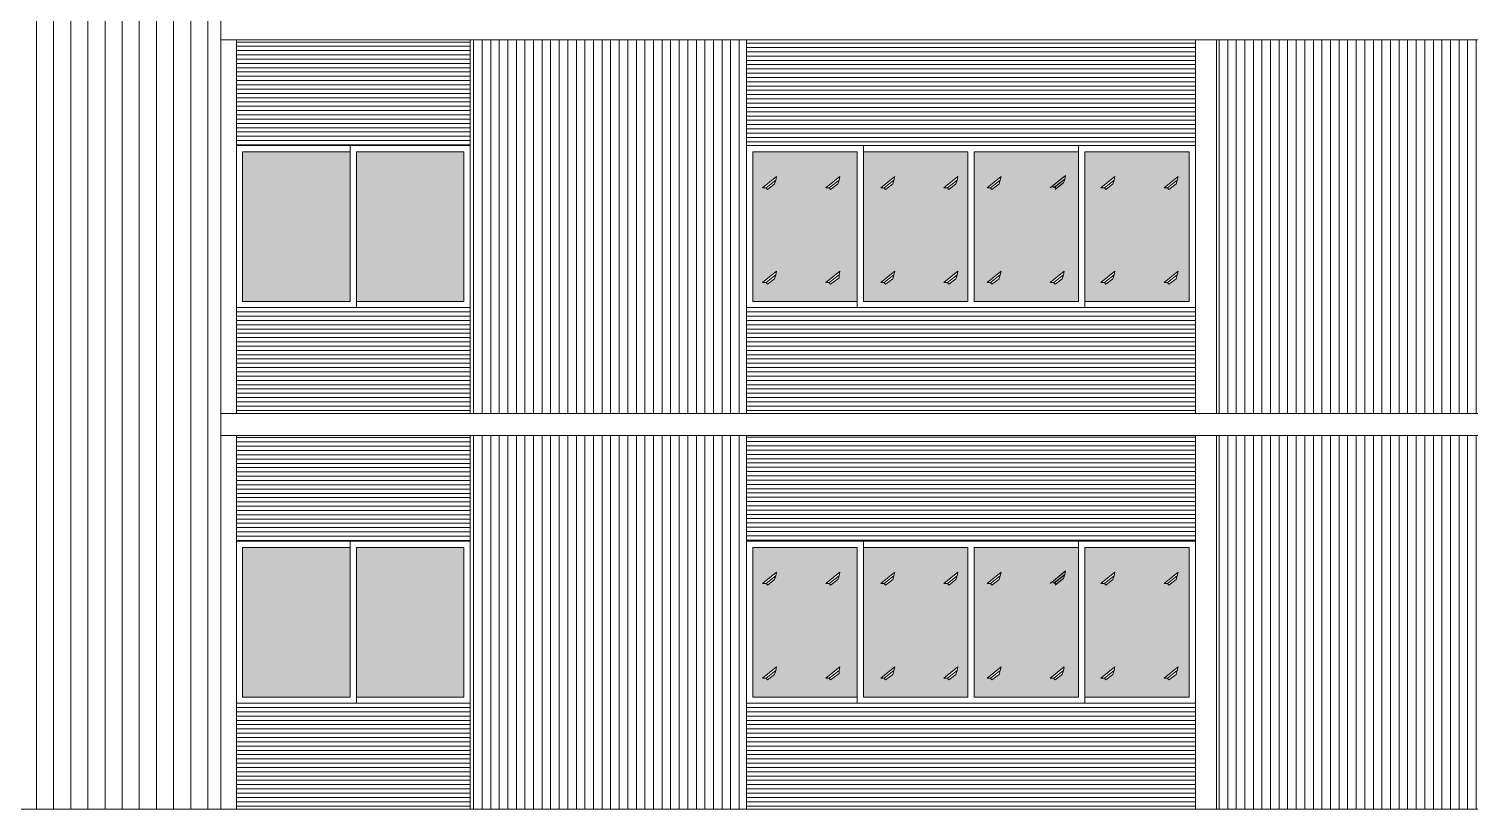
# Model space of a CAD drawing. Header units: inches. Extents: x -250485 to 735580, y -140410 to 288049.
# Drawn here: x 54429.7 to 54892.2, y 21364.2 to 21614.7 of the extents above; entities that cross this region are included whole.
import ezdxf

# ---------------------------------------------------------------- set-up
doc = ezdxf.new("R2010")
doc.units = ezdxf.units.IN
doc.header["$MEASUREMENT"] = 0
for name, color, linetype, lineweight in [('DIM_WORKING', 7, 'Continuous', 0), ('FIX', 251, 'Continuous', 0), ('Layer1', 134, 'Continuous', 0), ('MAN', 215, 'Continuous', 0), ('Win', 5, 'Continuous', 0), ('window', 140, 'Continuous', 0)]:
    doc.layers.add(name, color=color, linetype=linetype, lineweight=lineweight)
pattern_1 = [(0, (44301.1029, 24567.6577), (4e-16, 1.375), [])]
pattern_2 = [(0, (46573.8017, 18050.0382), (4e-16, 1.375), [])]
pattern_3 = [(270, (44301.1029, 24567.6577), (2.75, -7e-16), [])]
pattern_4 = [(0, (46573.8017, 18177.0382), (4e-16, 1.375), [])]

msp = doc.modelspace()

# ---------------------------------------------------------------- hatches: boundary and pattern name
at = {"layer": 'DIM_WORKING', "ltscale": 30}
h = msp.add_hatch(color=256, dxfattribs=at)
h.set_gradient(color1=(191, 203, 212), one_color=1, tint=1, name='CURVED')
h.paths.add_polyline_path([(54532.75, 21575.15), (54498.25, 21575.15), (54498.25, 21527.15), (54532.75, 21527.15)])
h.paths.add_polyline_path([(54569.25, 21575.15), (54534.75, 21575.15), (54534.75, 21527.15), (54569.25, 21527.15)])
h = msp.add_hatch(color=256, dxfattribs=at)
h.set_gradient(color1=(191, 203, 212), one_color=1, tint=1, name='CURVED')
h.paths.add_polyline_path([(54695.5, 21575.15), (54662, 21575.15), (54662, 21527.15), (54695.5, 21527.15)])
h.paths.add_polyline_path([(54685.4, 21563.61), (54689.88, 21567.27), (54689.64, 21566.1), (54689.24, 21564.87), (54686.95, 21563.07), (54686.5, 21563.63)], flags=16)
h.paths.add_polyline_path([(54668.97, 21564.87), (54666.68, 21563.07), (54666.24, 21563.63), (54665.13, 21563.61), (54669.61, 21567.27), (54669.37, 21566.1)], flags=16)
h.paths.add_polyline_path([(54689.88, 21536.83), (54689.64, 21535.66), (54689.64, 21534.74), (54689.24, 21534.43), (54686.95, 21532.63), (54686.51, 21533.2), (54685.43, 21533.2)], flags=16)
h.paths.add_polyline_path([(54669.61, 21536.83), (54669.37, 21535.66), (54668.97, 21534.43), (54666.68, 21532.63), (54666.24, 21533.19), (54665.13, 21533.17)], flags=16)
h.paths.add_polyline_path([(54697.5, 21527.15), (54731, 21527.15), (54731, 21575.15), (54697.5, 21575.15)])
h.paths.add_polyline_path([(54704.59, 21563.07), (54704.15, 21563.63), (54703.04, 21563.61), (54707.52, 21567.27), (54707.28, 21566.1), (54706.89, 21564.87)], flags=16)
h.paths.add_polyline_path([(54707.52, 21536.83), (54707.28, 21535.66), (54706.89, 21534.43), (54704.59, 21532.63), (54704.15, 21533.19), (54703.04, 21533.17)], flags=16)
h.paths.add_polyline_path([(54723.31, 21563.61), (54727.79, 21567.27), (54727.55, 21566.1), (54727.15, 21564.87), (54724.86, 21563.07), (54724.42, 21563.63)], flags=16)
h.paths.add_polyline_path([(54723.31, 21533.17), (54727.79, 21536.83), (54727.55, 21535.66), (54727.15, 21534.43), (54724.86, 21532.63), (54724.42, 21533.19)], flags=16)
h.paths.add_polyline_path([(54733, 21527.15), (54766.5, 21527.15), (54766.5, 21575.15), (54733, 21575.15)])
h.paths.add_polyline_path([(54741.62, 21536.83), (54741.37, 21535.66), (54740.98, 21534.43), (54738.68, 21532.63), (54738.24, 21533.19), (54737.13, 21533.17)], flags=16)
h.paths.add_polyline_path([(54738.68, 21563.07), (54738.24, 21563.63), (54737.13, 21563.61), (54741.62, 21567.27), (54741.37, 21566.1), (54740.98, 21564.87)], flags=16)
h.paths.add_polyline_path([(54761.66, 21565.21), (54759.36, 21563.4), (54758.95, 21563.07), (54761.24, 21564.87)], flags=16)
h.paths.add_polyline_path([(54757.4, 21533.17), (54761.88, 21536.83), (54761.64, 21535.66), (54761.24, 21534.43), (54758.95, 21532.63), (54758.51, 21533.19)], flags=16)
h.paths.add_polyline_path([(54802, 21575.15), (54768.5, 21575.15), (54768.5, 21527.15), (54802, 21527.15)])
h.paths.add_polyline_path([(54778.16, 21536.83), (54777.92, 21535.66), (54777.52, 21534.43), (54775.23, 21532.63), (54774.78, 21533.19), (54773.68, 21533.17)], flags=16)
h.paths.add_polyline_path([(54798.43, 21536.83), (54798.19, 21535.66), (54797.79, 21534.43), (54795.5, 21532.63), (54795.05, 21533.19), (54793.95, 21533.17)], flags=16)
h.paths.add_polyline_path([(54793.95, 21563.61), (54798.43, 21567.27), (54798.19, 21566.1), (54797.79, 21564.87), (54795.5, 21563.07), (54795.05, 21563.63)], flags=16)
h.paths.add_polyline_path([(54775.23, 21563.07), (54774.78, 21563.63), (54773.68, 21563.61), (54778.16, 21567.27), (54777.92, 21566.1), (54777.52, 21564.87)], flags=16)
h = msp.add_hatch(color=256, dxfattribs=at)
h.set_gradient(color1=(191, 203, 212), one_color=1, tint=1, name='CURVED')
h.paths.add_polyline_path([(54532.75, 21448.15), (54498.25, 21448.15), (54498.25, 21400.15), (54532.75, 21400.15)])
h.paths.add_polyline_path([(54569.25, 21448.15), (54534.75, 21448.15), (54534.75, 21400.15), (54569.25, 21400.15)])
h = msp.add_hatch(color=256, dxfattribs=at)
h.set_gradient(color1=(191, 203, 212), one_color=1, tint=1, name='CURVED')
h.paths.add_polyline_path([(54695.5, 21448.15), (54662, 21448.15), (54662, 21400.15), (54695.5, 21400.15)])
h.paths.add_polyline_path([(54685.4, 21436.61), (54689.88, 21440.27), (54689.64, 21439.1), (54689.24, 21437.87), (54686.95, 21436.07), (54686.5, 21436.63)], flags=16)
h.paths.add_polyline_path([(54668.97, 21437.87), (54666.68, 21436.07), (54666.24, 21436.63), (54665.13, 21436.61), (54669.61, 21440.27), (54669.37, 21439.1)], flags=16)
h.paths.add_polyline_path([(54689.88, 21409.83), (54689.64, 21408.66), (54689.64, 21407.74), (54689.24, 21407.43), (54686.95, 21405.63), (54686.51, 21406.2), (54685.43, 21406.2)], flags=16)
h.paths.add_polyline_path([(54669.61, 21409.83), (54669.37, 21408.66), (54668.97, 21407.43), (54666.68, 21405.63), (54666.24, 21406.19), (54665.13, 21406.17)], flags=16)
h.paths.add_polyline_path([(54697.5, 21400.15), (54731, 21400.15), (54731, 21448.15), (54697.5, 21448.15)])
h.paths.add_polyline_path([(54704.59, 21436.07), (54704.15, 21436.63), (54703.04, 21436.61), (54707.52, 21440.27), (54707.28, 21439.1), (54706.89, 21437.87)], flags=16)
h.paths.add_polyline_path([(54707.52, 21409.83), (54707.28, 21408.66), (54706.89, 21407.43), (54704.59, 21405.63), (54704.15, 21406.19), (54703.04, 21406.17)], flags=16)
h.paths.add_polyline_path([(54723.31, 21436.61), (54727.79, 21440.27), (54727.55, 21439.1), (54727.15, 21437.87), (54724.86, 21436.07), (54724.42, 21436.63)], flags=16)
h.paths.add_polyline_path([(54723.31, 21406.17), (54727.79, 21409.83), (54727.55, 21408.66), (54727.15, 21407.43), (54724.86, 21405.63), (54724.42, 21406.19)], flags=16)
h.paths.add_polyline_path([(54733, 21400.15), (54766.5, 21400.15), (54766.5, 21448.15), (54733, 21448.15)])
h.paths.add_polyline_path([(54741.62, 21409.83), (54741.37, 21408.66), (54740.98, 21407.43), (54738.68, 21405.63), (54738.24, 21406.19), (54737.13, 21406.17)], flags=16)
h.paths.add_polyline_path([(54738.68, 21436.07), (54738.24, 21436.63), (54737.13, 21436.61), (54741.62, 21440.27), (54741.37, 21439.1), (54740.98, 21437.87)], flags=16)
h.paths.add_polyline_path([(54761.66, 21438.21), (54759.36, 21436.4), (54758.95, 21436.07), (54761.24, 21437.87)], flags=16)
h.paths.add_polyline_path([(54757.4, 21406.17), (54761.88, 21409.83), (54761.64, 21408.66), (54761.24, 21407.43), (54758.95, 21405.63), (54758.51, 21406.19)], flags=16)
h.paths.add_polyline_path([(54802, 21448.15), (54768.5, 21448.15), (54768.5, 21400.15), (54802, 21400.15)])
h.paths.add_polyline_path([(54778.16, 21409.83), (54777.92, 21408.66), (54777.52, 21407.43), (54775.23, 21405.63), (54774.78, 21406.19), (54773.68, 21406.17)], flags=16)
h.paths.add_polyline_path([(54798.43, 21409.83), (54798.19, 21408.66), (54797.79, 21407.43), (54795.5, 21405.63), (54795.05, 21406.19), (54793.95, 21406.17)], flags=16)
h.paths.add_polyline_path([(54793.95, 21436.61), (54798.43, 21440.27), (54798.19, 21439.1), (54797.79, 21437.87), (54795.5, 21436.07), (54795.05, 21436.63)], flags=16)
h.paths.add_polyline_path([(54775.23, 21436.07), (54774.78, 21436.63), (54773.68, 21436.61), (54778.16, 21440.27), (54777.92, 21439.1), (54777.52, 21437.87)], flags=16)
at = {"layer": 'FIX', "ltscale": 30}
h = msp.add_hatch(dxfattribs=at)
h.set_pattern_fill('ANSI31', color=256, scale=44, angle=225, style=0)
h.set_pattern_definition([(270, (44301.103, 24567.658), (5.5, -1e-15), [])])
h.paths.add_polyline_path([(54491.25, 22119.15), (54297.75, 22119.15), (54297.75, 21999.15), (54297.75, 21872.15), (54297.75, 21745.15), (54297.75, 21618.15), (54297.75, 21491.15), (54297.75, 21364.15), (54491.25, 21364.15), (54491.25, 21491.15), (54491.25, 21618.15), (54491.25, 21745.15), (54491.25, 21872.15), (54491.25, 21999.15)])
h = msp.add_hatch(dxfattribs=at)
h.set_pattern_fill('ANSI31', color=256, scale=11, angle=315, style=0)
h.set_pattern_definition(pattern_4)
h.paths.add_polyline_path([(54571.25, 21611.15), (54496.25, 21611.15), (54496.25, 21577.15), (54571.25, 21577.15)])
h = msp.add_hatch(dxfattribs=at)
h.set_pattern_fill('ANSI31', color=256, scale=11, angle=315, style=0)
h.set_pattern_definition(pattern_1)
h.paths.add_polyline_path([(54804, 21611.15), (54660, 21611.15), (54660, 21577.15), (54804, 21577.15)])
h = msp.add_hatch(dxfattribs=at)
h.set_pattern_fill('ANSI31', color=256, scale=11, angle=315, style=0)
h.set_pattern_definition(pattern_4)
h.paths.add_polyline_path([(54571.25, 21525.15), (54496.25, 21525.15), (54496.25, 21491.15), (54571.25, 21491.15)])
h = msp.add_hatch(dxfattribs=at)
h.set_pattern_fill('ANSI31', color=256, scale=11, angle=315, style=0)
h.set_pattern_definition(pattern_4)
h.paths.add_polyline_path([(54804, 21525.15), (54660, 21525.15), (54660, 21491.15), (54804, 21491.15)])
h = msp.add_hatch(dxfattribs=at)
h.set_pattern_fill('ANSI31', color=256, scale=11, angle=315, style=0)
h.set_pattern_definition(pattern_2)
h.paths.add_polyline_path([(54571.25, 21484.15), (54496.25, 21484.15), (54496.25, 21450.15), (54571.25, 21450.15)])
h = msp.add_hatch(dxfattribs=at)
h.set_pattern_fill('ANSI31', color=256, scale=11, angle=315, style=0)
h.set_pattern_definition(pattern_1)
h.paths.add_polyline_path([(54804, 21484.15), (54660, 21484.15), (54660, 21450.15), (54804, 21450.15)])
h = msp.add_hatch(dxfattribs=at)
h.set_pattern_fill('ANSI31', color=256, scale=11, angle=315, style=0)
h.set_pattern_definition(pattern_2)
h.paths.add_polyline_path([(54571.25, 21398.15), (54496.25, 21398.15), (54496.25, 21364.15), (54571.25, 21364.15)])
h = msp.add_hatch(dxfattribs=at)
h.set_pattern_fill('ANSI31', color=256, scale=11, angle=315, style=0)
h.set_pattern_definition(pattern_2)
h.paths.add_polyline_path([(54804, 21398.15), (54660, 21398.15), (54660, 21364.15), (54804, 21364.15)])
at = {"layer": 'MAN', "ltscale": 30}
h = msp.add_hatch(dxfattribs=at)
h.set_pattern_fill('ANSI31', color=256, scale=22, angle=225, style=0)
h.set_pattern_definition(pattern_3)
h.paths.add_polyline_path([(54660, 21611.15), (54571.25, 21611.15), (54571.25, 21491.15), (54660, 21491.15)])
h = msp.add_hatch(dxfattribs=at)
h.set_pattern_fill('ANSI31', color=256, scale=22, angle=225, style=0)
h.set_pattern_definition(pattern_3)
h.paths.add_polyline_path([(54899.5, 21611.15), (54810.75, 21611.15), (54810.75, 21491.15), (54899.5, 21491.15)])
h = msp.add_hatch(dxfattribs=at)
h.set_pattern_fill('ANSI31', color=256, scale=22, angle=225, style=0)
h.set_pattern_definition(pattern_3)
h.paths.add_polyline_path([(54660, 21484.15), (54571.25, 21484.15), (54571.25, 21364.15), (54660, 21364.15)])
h = msp.add_hatch(dxfattribs=at)
h.set_pattern_fill('ANSI31', color=256, scale=22, angle=225, style=0)
h.set_pattern_definition(pattern_3)
h.paths.add_polyline_path([(54899.5, 21484.15), (54810.75, 21484.15), (54810.75, 21364.15), (54899.5, 21364.15)])

# ---------------------------------------------------------------- linework, layer by layer
at = {"layer": 'DIM_WORKING', "ltscale": 30}
for points in [[(54804, 21577.15), (54660, 21577.15), (54660, 21525.15), (54804, 21525.15)], [(54804, 21450.15), (54660, 21450.15), (54660, 21398.15), (54804, 21398.15)]]:
    msp.add_lwpolyline(points, close=True, dxfattribs=at)
msp.add_lwpolyline([(54297.75, 21364.15), (55750, 21364.15)], dxfattribs=at)
at = {"layer": 'FIX', "ltscale": 30}
for p, q in [((54491.25, 21491.15), (54491.25, 21618.15)), ((54496.25, 21491.15), (54496.25, 21611.15)), ((54571.25, 21491.15), (54571.25, 21611.15)), ((54660, 21491.15), (54660, 21611.15)), ((54804, 21491.15), (54804, 21611.15)), ((54810.75, 21491.15), (54810.75, 21611.15)), ((54491.25, 21364.15), (54491.25, 21491.15)), ((54496.25, 21364.15), (54496.25, 21484.15)), ((54571.25, 21364.15), (54571.25, 21484.15)), ((54660, 21364.15), (54660, 21484.15)), ((54804, 21364.15), (54804, 21484.15)), ((54810.75, 21364.15), (54810.75, 21484.15))]:
    msp.add_line(p, q, dxfattribs=at)
for points in [[(54496.25, 21577.15), (54571.25, 21577.15)], [(54660, 21577.15), (54804, 21577.15)], [(54496.25, 21525.15), (54571.25, 21525.15)], [(54660, 21525.15), (54804, 21525.15)], [(54491.25, 21491.15), (55786, 21491.15)], [(54496.25, 21450.15), (54571.25, 21450.15)], [(54660, 21450.15), (54804, 21450.15)], [(54496.25, 21398.15), (54571.25, 21398.15)], [(54660, 21398.15), (54804, 21398.15)], [(54297.75, 21364.15), (55786, 21364.15)]]:
    msp.add_lwpolyline(points, dxfattribs=at)
at = {"layer": 'Layer1', "ltscale": 30}
for p, q in [((54757.81, 21563.95), (54762.3, 21567.61)), ((54762.3, 21567.61), (54762.05, 21566.44)), ((54665.13, 21563.61), (54669.61, 21567.27)), ((54666.24, 21563.63), (54665.13, 21563.61)), ((54666.24, 21563.64), (54669.37, 21566.1)), ((54666.68, 21563.07), (54666.24, 21563.63)), ((54666.68, 21563.07), (54668.97, 21564.87)), ((54669.37, 21566.1), (54668.97, 21564.87)), ((54669.61, 21567.27), (54669.37, 21566.1)), ((54685.4, 21563.61), (54689.88, 21567.27)), ((54685.4, 21563.61), (54689.88, 21567.27)), ((54686.5, 21563.63), (54685.4, 21563.61)), ((54686.95, 21563.07), (54686.5, 21563.63)), ((54686.51, 21563.64), (54689.64, 21566.1)), ((54686.51, 21563.64), (54689.64, 21566.1)), ((54686.95, 21563.07), (54689.24, 21564.87)), ((54686.95, 21563.07), (54689.24, 21564.87)), ((54689.64, 21566.1), (54689.24, 21564.87)), ((54689.88, 21567.27), (54689.64, 21566.1)), ((54703.04, 21563.61), (54707.52, 21567.27)), ((54703.04, 21563.61), (54707.52, 21567.27)), ((54704.15, 21563.63), (54703.04, 21563.61)), ((54704.59, 21563.07), (54704.15, 21563.63)), ((54704.16, 21563.64), (54707.28, 21566.1)), ((54704.16, 21563.64), (54707.28, 21566.1)), ((54704.59, 21563.07), (54706.89, 21564.87)), ((54704.59, 21563.07), (54706.89, 21564.87)), ((54707.28, 21566.1), (54706.89, 21564.87)), ((54707.52, 21567.27), (54707.28, 21566.1)), ((54723.31, 21563.61), (54727.79, 21567.27)), ((54723.31, 21563.61), (54727.79, 21567.27)), ((54724.42, 21563.63), (54723.31, 21563.61)), ((54724.42, 21563.64), (54727.55, 21566.1)), ((54724.42, 21563.64), (54727.55, 21566.1)), ((54724.86, 21563.07), (54724.42, 21563.63)), ((54724.86, 21563.07), (54727.15, 21564.87)), ((54724.86, 21563.07), (54727.15, 21564.87)), ((54727.55, 21566.1), (54727.15, 21564.87)), ((54727.79, 21567.27), (54727.55, 21566.1)), ((54737.13, 21563.61), (54741.62, 21567.27)), ((54737.13, 21563.61), (54741.62, 21567.27)), ((54738.24, 21563.63), (54737.13, 21563.61)), ((54738.68, 21563.07), (54738.24, 21563.63)), ((54738.25, 21563.64), (54741.37, 21566.1)), ((54738.25, 21563.64), (54741.37, 21566.1)), ((54738.68, 21563.07), (54740.98, 21564.87)), ((54738.68, 21563.07), (54740.98, 21564.87)), ((54741.37, 21566.1), (54740.98, 21564.87)), ((54741.62, 21567.27), (54741.37, 21566.1)), ((54757.4, 21563.61), (54761.88, 21567.27)), ((54758.92, 21563.97), (54757.81, 21563.95)), ((54758.52, 21563.64), (54761.64, 21566.1)), ((54759.36, 21563.4), (54758.92, 21563.97)), ((54758.93, 21563.97), (54762.05, 21566.44)), ((54758.95, 21563.07), (54761.24, 21564.87)), ((54759.36, 21563.4), (54761.66, 21565.21)), ((54762.05, 21566.44), (54761.66, 21565.21)), ((54773.68, 21563.61), (54778.16, 21567.27)), ((54773.68, 21563.61), (54778.16, 21567.27)), ((54774.78, 21563.63), (54773.68, 21563.61)), ((54775.23, 21563.07), (54774.78, 21563.63)), ((54774.79, 21563.64), (54777.92, 21566.1)), ((54774.79, 21563.64), (54777.92, 21566.1)), ((54775.23, 21563.07), (54777.52, 21564.87)), ((54775.23, 21563.07), (54777.52, 21564.87)), ((54777.92, 21566.1), (54777.52, 21564.87)), ((54778.16, 21567.27), (54777.92, 21566.1)), ((54793.95, 21563.61), (54798.43, 21567.27)), ((54793.95, 21563.61), (54798.43, 21567.27)), ((54795.05, 21563.63), (54793.95, 21563.61)), ((54795.5, 21563.07), (54795.05, 21563.63)), ((54795.06, 21563.64), (54798.19, 21566.1)), ((54795.06, 21563.64), (54798.19, 21566.1)), ((54795.5, 21563.07), (54797.79, 21564.87)), ((54795.5, 21563.07), (54797.79, 21564.87)), ((54798.19, 21566.1), (54797.79, 21564.87)), ((54798.43, 21567.27), (54798.19, 21566.1)), ((54665.13, 21533.17), (54669.61, 21536.83)), ((54665.13, 21533.17), (54669.61, 21536.83)), ((54666.24, 21533.2), (54669.37, 21535.66)), ((54666.24, 21533.2), (54669.37, 21535.66)), ((54669.37, 21535.66), (54668.97, 21534.43)), ((54669.61, 21536.83), (54669.37, 21535.66)), ((54685.4, 21533.17), (54689.88, 21536.83)), ((54686.51, 21533.2), (54689.64, 21535.66)), ((54689.88, 21536.83), (54689.64, 21535.66)), ((54689.64, 21535.66), (54689.64, 21534.74)), ((54703.04, 21533.17), (54707.52, 21536.83)), ((54703.04, 21533.17), (54707.52, 21536.83)), ((54704.16, 21533.2), (54707.28, 21535.66)), ((54704.16, 21533.2), (54707.28, 21535.66)), ((54707.28, 21535.66), (54706.89, 21534.43)), ((54707.52, 21536.83), (54707.28, 21535.66)), ((54723.31, 21533.17), (54727.79, 21536.83)), ((54723.31, 21533.17), (54727.79, 21536.83)), ((54724.42, 21533.2), (54727.55, 21535.66)), ((54724.42, 21533.2), (54727.55, 21535.66)), ((54727.55, 21535.66), (54727.15, 21534.43)), ((54727.79, 21536.83), (54727.55, 21535.66)), ((54737.13, 21533.17), (54741.62, 21536.83)), ((54737.13, 21533.17), (54741.62, 21536.83)), ((54738.25, 21533.2), (54741.37, 21535.66)), ((54738.25, 21533.2), (54741.37, 21535.66)), ((54741.37, 21535.66), (54740.98, 21534.43)), ((54741.62, 21536.83), (54741.37, 21535.66)), ((54757.4, 21533.17), (54761.88, 21536.83)), ((54757.4, 21533.17), (54761.88, 21536.83)), ((54758.52, 21533.2), (54761.64, 21535.66)), ((54758.52, 21533.2), (54761.64, 21535.66)), ((54761.64, 21535.66), (54761.24, 21534.43)), ((54761.88, 21536.83), (54761.64, 21535.66)), ((54773.68, 21533.17), (54778.16, 21536.83)), ((54773.68, 21533.17), (54778.16, 21536.83)), ((54774.79, 21533.2), (54777.92, 21535.66)), ((54774.79, 21533.2), (54777.92, 21535.66)), ((54777.92, 21535.66), (54777.52, 21534.43)), ((54778.16, 21536.83), (54777.92, 21535.66)), ((54793.95, 21533.17), (54798.43, 21536.83)), ((54793.95, 21533.17), (54798.43, 21536.83)), ((54795.06, 21533.2), (54798.19, 21535.66)), ((54795.06, 21533.2), (54798.19, 21535.66)), ((54798.19, 21535.66), (54797.79, 21534.43)), ((54798.43, 21536.83), (54798.19, 21535.66)), ((54666.24, 21533.19), (54665.13, 21533.17)), ((54666.68, 21532.63), (54666.24, 21533.19)), ((54666.68, 21532.63), (54668.97, 21534.43)), ((54666.68, 21532.63), (54668.97, 21534.43)), ((54686.51, 21533.2), (54685.4, 21533.2)), ((54686.95, 21532.63), (54686.51, 21533.2)), ((54686.95, 21532.63), (54689.24, 21534.43)), ((54689.24, 21534.43), (54686.95, 21532.63)), ((54689.64, 21534.74), (54689.24, 21534.43)), ((54704.15, 21533.19), (54703.04, 21533.17)), ((54704.59, 21532.63), (54704.15, 21533.19)), ((54704.59, 21532.63), (54706.89, 21534.43)), ((54704.59, 21532.63), (54706.89, 21534.43)), ((54724.42, 21533.19), (54723.31, 21533.17)), ((54724.86, 21532.63), (54724.42, 21533.19)), ((54724.86, 21532.63), (54727.15, 21534.43)), ((54724.86, 21532.63), (54727.15, 21534.43)), ((54738.24, 21533.19), (54737.13, 21533.17)), ((54738.68, 21532.63), (54738.24, 21533.19)), ((54738.68, 21532.63), (54740.98, 21534.43)), ((54738.68, 21532.63), (54740.98, 21534.43)), ((54758.51, 21533.19), (54757.4, 21533.17)), ((54758.95, 21532.63), (54758.51, 21533.19)), ((54758.95, 21532.63), (54761.24, 21534.43)), ((54758.95, 21532.63), (54761.24, 21534.43)), ((54774.78, 21533.19), (54773.68, 21533.17)), ((54775.23, 21532.63), (54774.78, 21533.19)), ((54775.23, 21532.63), (54777.52, 21534.43)), ((54775.23, 21532.63), (54777.52, 21534.43)), ((54795.05, 21533.19), (54793.95, 21533.17)), ((54795.5, 21532.63), (54795.05, 21533.19)), ((54795.5, 21532.63), (54797.79, 21534.43)), ((54795.5, 21532.63), (54797.79, 21534.43)), ((54665.13, 21436.61), (54669.61, 21440.27)), ((54666.24, 21436.64), (54669.37, 21439.1)), ((54669.37, 21439.1), (54668.97, 21437.87)), ((54669.61, 21440.27), (54669.37, 21439.1)), ((54685.4, 21436.61), (54689.88, 21440.27)), ((54685.4, 21436.61), (54689.88, 21440.27)), ((54686.51, 21436.64), (54689.64, 21439.1)), ((54686.51, 21436.64), (54689.64, 21439.1)), ((54689.64, 21439.1), (54689.24, 21437.87)), ((54689.88, 21440.27), (54689.64, 21439.1)), ((54703.04, 21436.61), (54707.52, 21440.27)), ((54703.04, 21436.61), (54707.52, 21440.27)), ((54704.16, 21436.64), (54707.28, 21439.1)), ((54704.16, 21436.64), (54707.28, 21439.1)), ((54707.28, 21439.1), (54706.89, 21437.87)), ((54707.52, 21440.27), (54707.28, 21439.1)), ((54723.31, 21436.61), (54727.79, 21440.27)), ((54723.31, 21436.61), (54727.79, 21440.27)), ((54724.42, 21436.64), (54727.55, 21439.1)), ((54724.42, 21436.64), (54727.55, 21439.1)), ((54727.55, 21439.1), (54727.15, 21437.87)), ((54727.79, 21440.27), (54727.55, 21439.1)), ((54737.13, 21436.61), (54741.62, 21440.27)), ((54737.13, 21436.61), (54741.62, 21440.27)), ((54738.25, 21436.64), (54741.37, 21439.1)), ((54738.25, 21436.64), (54741.37, 21439.1)), ((54741.37, 21439.1), (54740.98, 21437.87)), ((54741.62, 21440.27), (54741.37, 21439.1)), ((54757.4, 21436.61), (54761.88, 21440.27)), ((54757.81, 21436.95), (54762.3, 21440.61)), ((54758.52, 21436.64), (54761.64, 21439.1)), ((54758.93, 21436.97), (54762.05, 21439.44)), ((54759.36, 21436.4), (54761.66, 21438.21)), ((54762.05, 21439.44), (54761.66, 21438.21)), ((54762.3, 21440.61), (54762.05, 21439.44)), ((54773.68, 21436.61), (54778.16, 21440.27)), ((54773.68, 21436.61), (54778.16, 21440.27)), ((54774.79, 21436.64), (54777.92, 21439.1)), ((54774.79, 21436.64), (54777.92, 21439.1)), ((54777.92, 21439.1), (54777.52, 21437.87)), ((54778.16, 21440.27), (54777.92, 21439.1)), ((54793.95, 21436.61), (54798.43, 21440.27)), ((54793.95, 21436.61), (54798.43, 21440.27)), ((54795.06, 21436.64), (54798.19, 21439.1)), ((54795.06, 21436.64), (54798.19, 21439.1)), ((54798.19, 21439.1), (54797.79, 21437.87)), ((54798.43, 21440.27), (54798.19, 21439.1)), ((54666.24, 21436.63), (54665.13, 21436.61)), ((54666.68, 21436.07), (54666.24, 21436.63)), ((54666.68, 21436.07), (54668.97, 21437.87)), ((54686.5, 21436.63), (54685.4, 21436.61)), ((54686.95, 21436.07), (54686.5, 21436.63)), ((54686.95, 21436.07), (54689.24, 21437.87)), ((54686.95, 21436.07), (54689.24, 21437.87)), ((54704.15, 21436.63), (54703.04, 21436.61)), ((54704.59, 21436.07), (54704.15, 21436.63)), ((54704.59, 21436.07), (54706.89, 21437.87)), ((54704.59, 21436.07), (54706.89, 21437.87)), ((54724.42, 21436.63), (54723.31, 21436.61)), ((54724.86, 21436.07), (54724.42, 21436.63)), ((54724.86, 21436.07), (54727.15, 21437.87)), ((54724.86, 21436.07), (54727.15, 21437.87)), ((54738.24, 21436.63), (54737.13, 21436.61)), ((54738.68, 21436.07), (54738.24, 21436.63)), ((54738.68, 21436.07), (54740.98, 21437.87)), ((54738.68, 21436.07), (54740.98, 21437.87)), ((54758.92, 21436.97), (54757.81, 21436.95)), ((54759.36, 21436.4), (54758.92, 21436.97)), ((54758.95, 21436.07), (54761.24, 21437.87)), ((54774.78, 21436.63), (54773.68, 21436.61)), ((54775.23, 21436.07), (54774.78, 21436.63)), ((54775.23, 21436.07), (54777.52, 21437.87)), ((54775.23, 21436.07), (54777.52, 21437.87)), ((54795.05, 21436.63), (54793.95, 21436.61)), ((54795.5, 21436.07), (54795.05, 21436.63)), ((54795.5, 21436.07), (54797.79, 21437.87)), ((54795.5, 21436.07), (54797.79, 21437.87)), ((54665.13, 21406.17), (54669.61, 21409.83)), ((54665.13, 21406.17), (54669.61, 21409.83)), ((54666.24, 21406.19), (54665.13, 21406.17)), ((54666.24, 21406.2), (54669.37, 21408.66)), ((54666.24, 21406.2), (54669.37, 21408.66)), ((54666.68, 21405.63), (54666.24, 21406.19)), ((54666.68, 21405.63), (54668.97, 21407.43)), ((54666.68, 21405.63), (54668.97, 21407.43)), ((54669.37, 21408.66), (54668.97, 21407.43)), ((54669.61, 21409.83), (54669.37, 21408.66)), ((54685.4, 21406.17), (54689.88, 21409.83)), ((54686.51, 21406.2), (54685.4, 21406.2)), ((54686.51, 21406.2), (54689.64, 21408.66)), ((54686.95, 21405.63), (54686.51, 21406.2)), ((54686.95, 21405.63), (54689.24, 21407.43)), ((54689.24, 21407.43), (54686.95, 21405.63)), ((54689.64, 21407.74), (54689.24, 21407.43)), ((54689.88, 21409.83), (54689.64, 21408.66)), ((54689.64, 21408.66), (54689.64, 21407.74)), ((54703.04, 21406.17), (54707.52, 21409.83)), ((54703.04, 21406.17), (54707.52, 21409.83)), ((54704.15, 21406.19), (54703.04, 21406.17)), ((54704.59, 21405.63), (54704.15, 21406.19)), ((54704.16, 21406.2), (54707.28, 21408.66)), ((54704.16, 21406.2), (54707.28, 21408.66)), ((54704.59, 21405.63), (54706.89, 21407.43)), ((54704.59, 21405.63), (54706.89, 21407.43)), ((54707.28, 21408.66), (54706.89, 21407.43)), ((54707.52, 21409.83), (54707.28, 21408.66)), ((54723.31, 21406.17), (54727.79, 21409.83)), ((54723.31, 21406.17), (54727.79, 21409.83)), ((54724.42, 21406.19), (54723.31, 21406.17)), ((54724.42, 21406.2), (54727.55, 21408.66)), ((54724.42, 21406.2), (54727.55, 21408.66)), ((54724.86, 21405.63), (54724.42, 21406.19)), ((54724.86, 21405.63), (54727.15, 21407.43)), ((54724.86, 21405.63), (54727.15, 21407.43)), ((54727.55, 21408.66), (54727.15, 21407.43)), ((54727.79, 21409.83), (54727.55, 21408.66)), ((54737.13, 21406.17), (54741.62, 21409.83)), ((54737.13, 21406.17), (54741.62, 21409.83)), ((54738.24, 21406.19), (54737.13, 21406.17)), ((54738.68, 21405.63), (54738.24, 21406.19)), ((54738.25, 21406.2), (54741.37, 21408.66)), ((54738.25, 21406.2), (54741.37, 21408.66)), ((54738.68, 21405.63), (54740.98, 21407.43)), ((54738.68, 21405.63), (54740.98, 21407.43)), ((54741.37, 21408.66), (54740.98, 21407.43)), ((54741.62, 21409.83), (54741.37, 21408.66)), ((54757.4, 21406.17), (54761.88, 21409.83)), ((54757.4, 21406.17), (54761.88, 21409.83)), ((54758.51, 21406.19), (54757.4, 21406.17)), ((54758.95, 21405.63), (54758.51, 21406.19)), ((54758.52, 21406.2), (54761.64, 21408.66)), ((54758.52, 21406.2), (54761.64, 21408.66)), ((54758.95, 21405.63), (54761.24, 21407.43)), ((54758.95, 21405.63), (54761.24, 21407.43)), ((54761.64, 21408.66), (54761.24, 21407.43)), ((54761.88, 21409.83), (54761.64, 21408.66)), ((54773.68, 21406.17), (54778.16, 21409.83)), ((54773.68, 21406.17), (54778.16, 21409.83)), ((54774.78, 21406.19), (54773.68, 21406.17)), ((54775.23, 21405.63), (54774.78, 21406.19)), ((54774.79, 21406.2), (54777.92, 21408.66)), ((54774.79, 21406.2), (54777.92, 21408.66)), ((54775.23, 21405.63), (54777.52, 21407.43)), ((54775.23, 21405.63), (54777.52, 21407.43)), ((54777.92, 21408.66), (54777.52, 21407.43)), ((54778.16, 21409.83), (54777.92, 21408.66)), ((54793.95, 21406.17), (54798.43, 21409.83)), ((54793.95, 21406.17), (54798.43, 21409.83)), ((54795.05, 21406.19), (54793.95, 21406.17)), ((54795.5, 21405.63), (54795.05, 21406.19)), ((54795.06, 21406.2), (54798.19, 21408.66)), ((54795.06, 21406.2), (54798.19, 21408.66)), ((54795.5, 21405.63), (54797.79, 21407.43)), ((54795.5, 21405.63), (54797.79, 21407.43)), ((54798.19, 21408.66), (54797.79, 21407.43)), ((54798.43, 21409.83), (54798.19, 21408.66))]:
    msp.add_line(p, q, dxfattribs=at)
at = {"layer": 'Win', "ltscale": 30}
for points in [[(54491.25, 21611.15), (55786, 21611.15)], [(54491.25, 21491.15), (55786, 21491.15)], [(54491.25, 21484.15), (55786, 21484.15)]]:
    msp.add_lwpolyline(points, dxfattribs=at)
at = {"layer": 'window', "ltscale": 30}
for p, q in [((54532.75, 21577.15), (54532.75, 21527.15)), ((54697.5, 21577.15), (54697.5, 21527.15)), ((54766.5, 21577.15), (54766.5, 21527.15)), ((54534.75, 21575.15), (54534.75, 21525.15)), ((54695.5, 21575.15), (54695.5, 21525.15)), ((54731, 21575.15), (54731, 21527.15)), ((54733, 21575.15), (54733, 21527.15)), ((54768.5, 21575.15), (54768.5, 21525.15)), ((54532.75, 21450.15), (54532.75, 21400.15)), ((54534.75, 21448.15), (54534.75, 21398.15)), ((54695.5, 21448.15), (54695.5, 21398.15)), ((54697.5, 21450.15), (54697.5, 21400.15)), ((54731, 21448.15), (54731, 21400.15)), ((54733, 21448.15), (54733, 21400.15)), ((54766.5, 21450.15), (54766.5, 21400.15)), ((54768.5, 21448.15), (54768.5, 21398.15))]:
    msp.add_line(p, q, dxfattribs=at)
for points in [[(54571.25, 21577.15), (54496.25, 21577.15), (54496.25, 21525.15), (54571.25, 21525.15)], [(54804, 21577.15), (54660, 21577.15), (54660, 21525.15), (54804, 21525.15)], [(54571.25, 21450.15), (54496.25, 21450.15), (54496.25, 21398.15), (54571.25, 21398.15)], [(54804, 21450.15), (54660, 21450.15), (54660, 21398.15), (54804, 21398.15)]]:
    msp.add_lwpolyline(points, close=True, dxfattribs=at)
for points in [[(54532.75, 21575.15), (54498.25, 21575.15), (54498.25, 21527.15), (54532.75, 21527.15)], [(54534.75, 21527.15), (54569.25, 21527.15), (54569.25, 21575.15), (54534.75, 21575.15)], [(54695.5, 21575.15), (54662, 21575.15), (54662, 21527.15), (54695.5, 21527.15)], [(54731, 21575.15), (54697.5, 21575.15)], [(54766.5, 21575.15), (54733, 21575.15)], [(54768.5, 21527.15), (54802, 21527.15), (54802, 21575.15), (54768.5, 21575.15)], [(54697.5, 21527.15), (54731, 21527.15)], [(54733, 21527.15), (54766.5, 21527.15)], [(54532.75, 21448.15), (54498.25, 21448.15), (54498.25, 21400.15), (54532.75, 21400.15)], [(54534.75, 21400.15), (54569.25, 21400.15), (54569.25, 21448.15), (54534.75, 21448.15)], [(54695.5, 21448.15), (54662, 21448.15), (54662, 21400.15), (54695.5, 21400.15)], [(54731, 21448.15), (54697.5, 21448.15)], [(54766.5, 21448.15), (54733, 21448.15)], [(54768.5, 21400.15), (54802, 21400.15), (54802, 21448.15), (54768.5, 21448.15)], [(54697.5, 21400.15), (54731, 21400.15)], [(54733, 21400.15), (54766.5, 21400.15)]]:
    msp.add_lwpolyline(points, dxfattribs=at)

doc.saveas('drawing.dxf')
